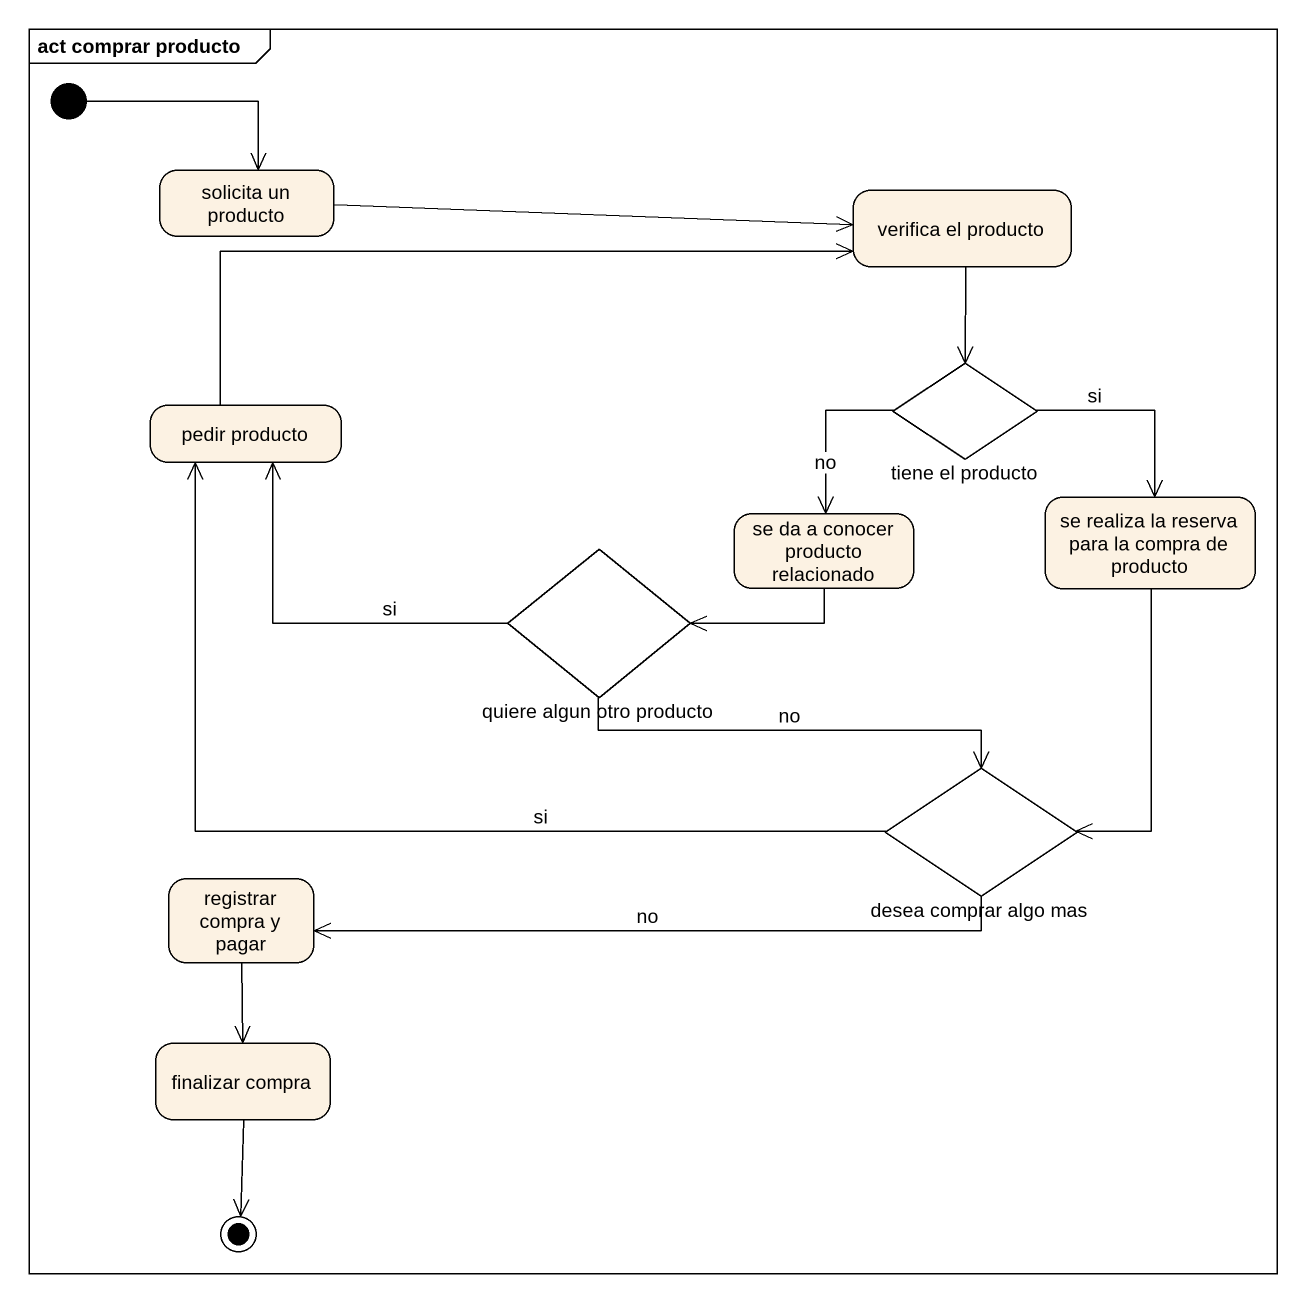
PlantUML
@startuml
mainframe act comprar producto
hide empty description
state "solicita un producto" as solicita_un_producto
state "verifica el producto" as verifica_el_producto
state "tiene el producto" as tiene_el_producto <<choice>>
state "pedir producto" as pedir_producto
state "quiere algun otro producto" as quiere_algun_otro_producto <<choice>>
state "se da a conocer producto relacionado" as se_da_a_conocer_producto
state "se realiza la reserva para la compra de producto" as se_realiza_la_reserva_para
state "desea comprar algo mas" as desea_comprar_algo_mas <<choice>>
state "registrar compra y pagar" as registrar_compra_y_pagar
state "finalizar compra" as finalizar_compra
[*] -right-> solicita_un_producto
solicita_un_producto -right-> verifica_el_producto
verifica_el_producto --> tiene_el_producto
tiene_el_producto --> se_da_a_conocer_producto : no
tiene_el_producto --> se_realiza_la_reserva_para : si
pedir_producto -right-> verifica_el_producto
quiere_algun_otro_producto -left-> pedir_producto : si
quiere_algun_otro_producto -right-> desea_comprar_algo_mas : no
se_da_a_conocer_producto -left-> quiere_algun_otro_producto
se_realiza_la_reserva_para --> desea_comprar_algo_mas
desea_comprar_algo_mas -left-> pedir_producto : si
desea_comprar_algo_mas -left-> registrar_compra_y_pagar : no
registrar_compra_y_pagar --> finalizar_compra
finalizar_compra --> [*]
@enduml
